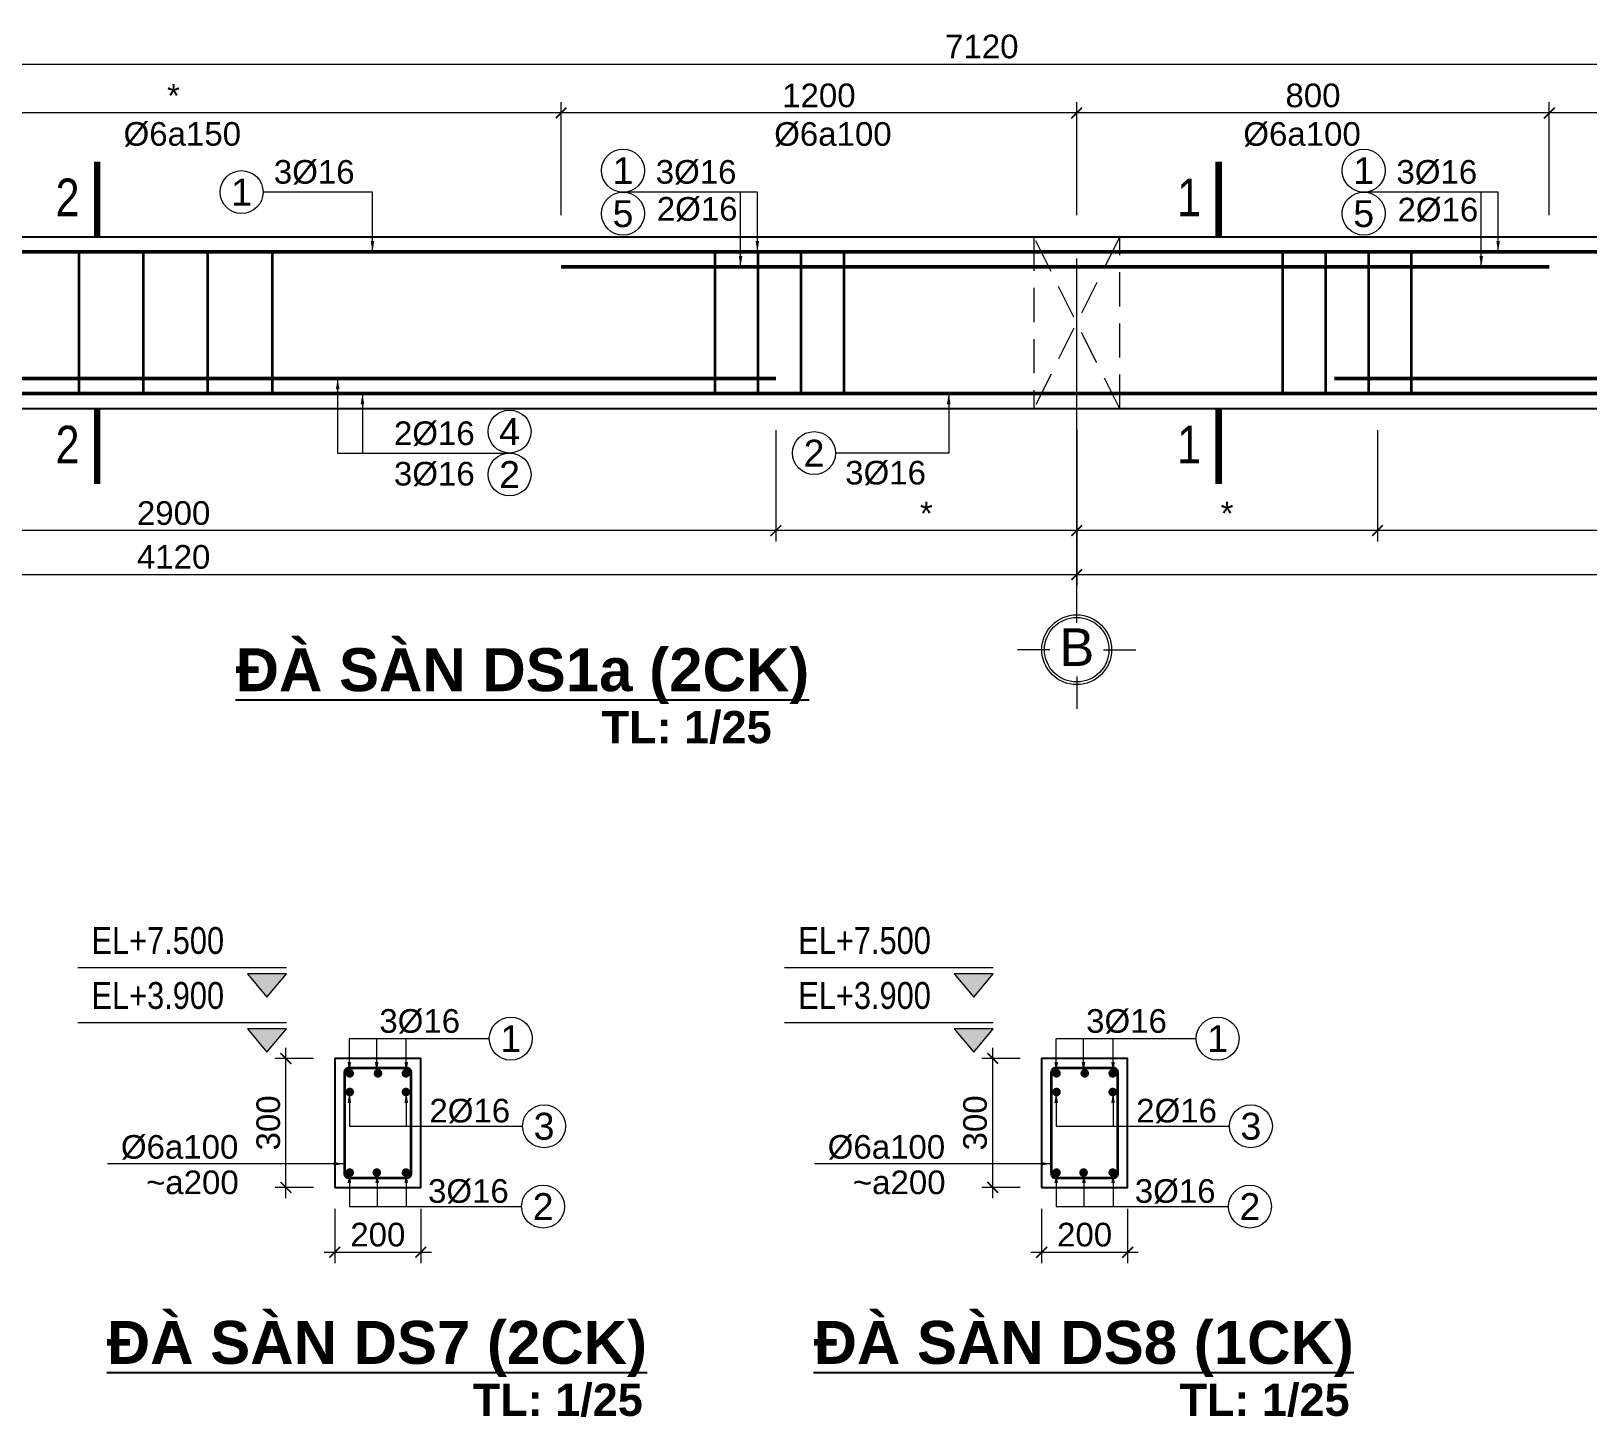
# Model space of a CAD drawing. Header units: millimetres. Extents: x 0 to 84000, y -29700 to 363007.
# Drawn here: x 10265 to 24757, y 97585 to 110483 of the extents above; entities that cross this region are included whole.
import ezdxf
from ezdxf.enums import TextEntityAlignment as Align

# ---------------------------------------------------------------- set-up
doc = ezdxf.new("R2010")
doc.units = ezdxf.units.MM
doc.linetypes.add('CENTER', pattern=[50.8, 31.75, -6.35, 6.35, -6.35])
doc.linetypes.add('DASHED', pattern=[19.05, 12.7, -6.35])
for name, color, linetype, lineweight in [('- Dims', 8, 'Continuous', 13), ('- Grid line', 8, 'CENTER', 13), ('- Note', 9, 'Continuous', 13), ('- Text thin', 3, 'Continuous', 25), ('S-Border', 7, 'Continuous', 25), ('S-Dashed', 2, 'DASHED', 9), ('S-Grid line', 8, 'CENTER', 9), ('S-Note', 9, 'Continuous', 13), ('S-Rebar', 1, 'Continuous', 35), ('S-Steel', 6, 'Continuous', 50), ('S-Text', 3, 'Continuous', 25)]:
    doc.layers.add(name, color=color, linetype=linetype, lineweight=lineweight)
doc.styles.add('B-Arial', font='arialbd.ttf')
doc.styles.add('R-Arial', font='arial.ttf')
doc.styles.add('R-Helve Condense', font='VHELVCN.TTF')
doc.dimstyles.new('SC-25-100', dxfattribs={"dimtxt": 220, "dimasz": 100, "dimexe": 100, "dimexo": 200, "dimgap": 50, "dimtad": 1, "dimdec": 0, "dimlfac": 0.25, "dimzin": 0, "dimdsep": 46, "dimtxsty": 'R-Arial', "dimblk": 'ARCHTICK', "dimcen": 0.5, "dimdle": 100, "dimclrd": 256, "dimclre": 256, "dimclrt": 4, "dimadec": 0, "dimazin": 0, "dimtfac": 1, "dimtdec": 0, "dimtix": 1, "dimtmove": 0, "dimatfit": 3, "dimfxl": 1, "dimtolj": 1, "dimtzin": 0, "dimlwd": -1, "dimlwe": -1, "dimarcsym": 0})

# ---------------------------------------------------------------- blocks, each defined once
blk = doc.blocks.new('_ArchTick')
at = {"color": 0, "linetype": 'ByBlock', "const_width": 0.15}
blk.add_lwpolyline([(-0.5, -0.5), (0.5, 0.5)], dxfattribs=at)
blk = doc.blocks.new('*D162')
at = {"layer": '- Dims', "ltscale": 100, "transparency": 16777216}
for p, q in [((20098, 109721), (15098, 109721)), ((15198, 108769), (15198, 109821)), ((19998, 108769), (19998, 109821))]:
    blk.add_line(p, q, dxfattribs=at)
at = {"layer": 'Defpoints', "color": 0, "ltscale": 100, "transparency": 16777216}
for p in [(15198, 109721), (15198, 108569), (19998, 108569)]:
    blk.add_point(p, dxfattribs=at)
at = {"layer": '- Dims', "ltscale": 100, "transparency": 16777216, "xscale": 100, "yscale": 100, "zscale": 100, "rotation": 180}
blk.add_blockref('_ArchTick', (15198, 109721), dxfattribs=at)
at = {"layer": '- Dims', "ltscale": 100, "transparency": 16777216, "xscale": 100, "yscale": 100, "zscale": 100}
blk.add_blockref('_ArchTick', (19998, 109721), dxfattribs=at)
at = {"layer": '- Dims', "color": 4, "ltscale": 100, "transparency": 16777216, "insert": (17598, 109883), "char_height": 220, "attachment_point": 5, "style": 'R-Arial'}
blk.add_mtext('\\A1;1200', dxfattribs=at)
blk = doc.blocks.new('*D163')
at = {"layer": '- Dims', "ltscale": 100, "transparency": 16777216}
for p, q in [((19998, 106769), (19998, 105734)), ((17198, 106495), (17198, 105734)), ((20098, 105834), (17098, 105834))]:
    blk.add_line(p, q, dxfattribs=at)
at = {"layer": 'Defpoints', "color": 0, "ltscale": 100, "transparency": 16777216}
for p in [(19998, 106969), (17198, 106695), (17198, 105834)]:
    blk.add_point(p, dxfattribs=at)
at = {"layer": '- Dims', "ltscale": 100, "transparency": 16777216, "xscale": 100, "yscale": 100, "zscale": 100, "rotation": 180}
blk.add_blockref('_ArchTick', (17198, 105834), dxfattribs=at)
at = {"layer": '- Dims', "ltscale": 100, "transparency": 16777216, "xscale": 100, "yscale": 100, "zscale": 100}
blk.add_blockref('_ArchTick', (19998, 105834), dxfattribs=at)
at = {"layer": '- Dims', "color": 4, "ltscale": 100, "transparency": 16777216, "insert": (18598, 105994), "char_height": 220, "attachment_point": 5, "style": 'R-Arial'}
blk.add_mtext('\\A1;*', dxfattribs=at)
blk = doc.blocks.new('*D164')
at = {"layer": '- Dims', "ltscale": 100, "transparency": 16777216}
for p, q in [((5983, 106769), (5983, 105734)), ((17198, 106769), (17198, 105734)), ((17298, 105834), (5883, 105834))]:
    blk.add_line(p, q, dxfattribs=at)
at = {"layer": 'Defpoints', "color": 0, "ltscale": 100, "transparency": 16777216}
for p in [(5983, 106969), (17198, 106969), (5983, 105834)]:
    blk.add_point(p, dxfattribs=at)
at = {"layer": '- Dims', "ltscale": 100, "transparency": 16777216, "xscale": 100, "yscale": 100, "zscale": 100, "rotation": 180}
blk.add_blockref('_ArchTick', (5983, 105834), dxfattribs=at)
at = {"layer": '- Dims', "ltscale": 100, "transparency": 16777216, "xscale": 100, "yscale": 100, "zscale": 100}
blk.add_blockref('_ArchTick', (17198, 105834), dxfattribs=at)
at = {"layer": '- Dims', "color": 4, "ltscale": 100, "transparency": 16777216, "insert": (11591, 105996), "char_height": 220, "attachment_point": 5, "style": 'R-Arial'}
blk.add_mtext('\\A1;2900', dxfattribs=at)
blk = doc.blocks.new('*D165')
at = {"layer": '- Dims', "ltscale": 100, "transparency": 16777216}
for p, q in [((3183, 106167), (3183, 105325)), ((19998, 106167), (19998, 105325)), ((3083, 105425), (20098, 105425))]:
    blk.add_line(p, q, dxfattribs=at)
at = {"layer": 'Defpoints', "color": 0, "ltscale": 100, "transparency": 16777216}
for p in [(3183, 106367), (19998, 106367), (19998, 105425)]:
    blk.add_point(p, dxfattribs=at)
at = {"layer": '- Dims', "ltscale": 100, "transparency": 16777216, "xscale": 100, "yscale": 100, "zscale": 100, "rotation": 180}
blk.add_blockref('_ArchTick', (3183, 105425), dxfattribs=at)
at = {"layer": '- Dims', "ltscale": 100, "transparency": 16777216, "xscale": 100, "yscale": 100, "zscale": 100}
blk.add_blockref('_ArchTick', (19998, 105425), dxfattribs=at)
at = {"layer": '- Dims', "color": 4, "ltscale": 100, "transparency": 16777216, "insert": (11591, 105588), "char_height": 220, "attachment_point": 5, "style": 'R-Arial'}
blk.add_mtext('\\A1;4120', dxfattribs=at)
blk = doc.blocks.new('Grid symbol')
at = {"layer": '- Grid line', "color": 7, "linetype": 'Continuous', "ltscale": 100}
for points in [[(0, 250), (0, 550)], [(-250, 0), (-550, 0)], [(250, 0), (550, 0)], [(0, -250), (0, -550)]]:
    blk.add_lwpolyline(points, dxfattribs=at)
blk.add_circle((0, 0), 325, dxfattribs=at)
at = {"layer": '- Grid line', "color": 32, "linetype": 'Continuous', "ltscale": 100}
blk.add_circle((0, 0), 300, dxfattribs=at)
at = {"layer": '- Grid line', "color": 3, "style": 'R-Helve Condense', "flags": 4}
blk.add_attdef('A', text='', height=350, dxfattribs=at).set_placement((1, 24), align=Align.MIDDLE_CENTER)
blk = doc.blocks.new('Steel symbol')
at = {"layer": '- Note', "color": 7}
blk.add_circle((0, 0), 200, dxfattribs=at)
at = {"layer": '- Note', "color": 3, "style": 'R-Helve Condense', "flags": 4}
blk.add_attdef('1', text='', height=250, dxfattribs=at).set_placement((0, 0), align=Align.MIDDLE_CENTER)
blk = doc.blocks.new('*D166')
at = {"layer": '- Dims', "ltscale": 100, "transparency": 16777216}
for p, q in [((15298, 109721), (7883, 109721)), ((7983, 108769), (7983, 109821)), ((15198, 108769), (15198, 109821))]:
    blk.add_line(p, q, dxfattribs=at)
at = {"layer": 'Defpoints', "color": 0, "ltscale": 100, "transparency": 16777216}
for p in [(7983, 109721), (7983, 108569), (15198, 108569)]:
    blk.add_point(p, dxfattribs=at)
at = {"layer": '- Dims', "ltscale": 100, "transparency": 16777216, "xscale": 100, "yscale": 100, "zscale": 100, "rotation": 180}
blk.add_blockref('_ArchTick', (7983, 109721), dxfattribs=at)
at = {"layer": '- Dims', "ltscale": 100, "transparency": 16777216, "xscale": 100, "yscale": 100, "zscale": 100}
blk.add_blockref('_ArchTick', (15198, 109721), dxfattribs=at)
at = {"layer": '- Dims', "color": 4, "ltscale": 100, "transparency": 16777216, "insert": (11590, 109881), "char_height": 220, "attachment_point": 5, "style": 'R-Arial'}
blk.add_mtext('\\A1;*', dxfattribs=at)
blk = doc.blocks.new('*U9')
at = {"layer": '- Note', "color": 7, "ltscale": 100, "const_width": 60}
blk.add_lwpolyline([(279, 373), (279, -327)], dxfattribs=at)
at = {"layer": '- Text thin', "style": 'R-Helve Condense', "flags": 4}
blk.add_attdef('A', text='', height=350, dxfattribs=at).set_placement((3, 39), align=Align.MIDDLE_CENTER)
blk = doc.blocks.new('*D171')
at = {"layer": '- Dims', "ltscale": 100, "transparency": 16777216}
for p, q in [((30346, 109721), (24298, 109721)), ((24398, 108769), (24398, 109821)), ((30246, 108769), (30246, 109821))]:
    blk.add_line(p, q, dxfattribs=at)
at = {"layer": 'Defpoints', "color": 0, "ltscale": 100, "transparency": 16777216}
for p in [(24398, 109721), (24398, 108569), (30246, 108569)]:
    blk.add_point(p, dxfattribs=at)
at = {"layer": '- Dims', "ltscale": 100, "transparency": 16777216, "xscale": 100, "yscale": 100, "zscale": 100, "rotation": 180}
blk.add_blockref('_ArchTick', (24398, 109721), dxfattribs=at)
at = {"layer": '- Dims', "ltscale": 100, "transparency": 16777216, "xscale": 100, "yscale": 100, "zscale": 100}
blk.add_blockref('_ArchTick', (30246, 109721), dxfattribs=at)
at = {"layer": '- Dims', "color": 4, "ltscale": 100, "transparency": 16777216, "insert": (27322, 109881), "char_height": 220, "attachment_point": 5, "style": 'R-Arial'}
blk.add_mtext('\\A1;*', dxfattribs=at)
blk = doc.blocks.new('*D172')
at = {"layer": '- Dims', "ltscale": 100, "transparency": 16777216}
for p, q in [((24498, 109721), (19898, 109721)), ((19998, 108769), (19998, 109821)), ((24398, 108769), (24398, 109821))]:
    blk.add_line(p, q, dxfattribs=at)
at = {"layer": 'Defpoints', "color": 0, "ltscale": 100, "transparency": 16777216}
for p in [(19998, 109721), (19998, 108569), (24398, 108569)]:
    blk.add_point(p, dxfattribs=at)
at = {"layer": '- Dims', "ltscale": 100, "transparency": 16777216, "xscale": 100, "yscale": 100, "zscale": 100, "rotation": 180}
blk.add_blockref('_ArchTick', (19998, 109721), dxfattribs=at)
at = {"layer": '- Dims', "ltscale": 100, "transparency": 16777216, "xscale": 100, "yscale": 100, "zscale": 100}
blk.add_blockref('_ArchTick', (24398, 109721), dxfattribs=at)
at = {"layer": '- Dims', "color": 4, "ltscale": 100, "transparency": 16777216, "insert": (22198, 109883), "char_height": 220, "attachment_point": 5, "style": 'R-Arial'}
blk.add_mtext('\\A1;800', dxfattribs=at)
blk = doc.blocks.new('*D174')
at = {"layer": '- Dims', "ltscale": 100, "transparency": 16777216}
for p, q in [((22798, 106769), (22798, 105734)), ((32247, 106769), (32247, 105734)), ((32347, 105834), (22698, 105834))]:
    blk.add_line(p, q, dxfattribs=at)
at = {"layer": 'Defpoints', "color": 0, "ltscale": 100, "transparency": 16777216}
for p in [(22798, 106969), (32247, 106969), (22798, 105834)]:
    blk.add_point(p, dxfattribs=at)
at = {"layer": '- Dims', "ltscale": 100, "transparency": 16777216, "xscale": 100, "yscale": 100, "zscale": 100, "rotation": 180}
blk.add_blockref('_ArchTick', (22798, 105834), dxfattribs=at)
at = {"layer": '- Dims', "ltscale": 100, "transparency": 16777216, "xscale": 100, "yscale": 100, "zscale": 100}
blk.add_blockref('_ArchTick', (32247, 105834), dxfattribs=at)
at = {"layer": '- Dims', "color": 4, "ltscale": 100, "transparency": 16777216, "insert": (27523, 105996), "char_height": 220, "attachment_point": 5, "style": 'R-Arial'}
blk.add_mtext('\\A1;1900', dxfattribs=at)
blk = doc.blocks.new('*D175')
at = {"layer": '- Dims', "ltscale": 100, "transparency": 16777216}
for p, q in [((19998, 106167), (19998, 105325)), ((35047, 106167), (35047, 105325)), ((19898, 105425), (35147, 105425))]:
    blk.add_line(p, q, dxfattribs=at)
at = {"layer": 'Defpoints', "color": 0, "ltscale": 100, "transparency": 16777216}
for p in [(19998, 106367), (35047, 106367), (35047, 105425)]:
    blk.add_point(p, dxfattribs=at)
at = {"layer": '- Dims', "ltscale": 100, "transparency": 16777216, "xscale": 100, "yscale": 100, "zscale": 100, "rotation": 180}
blk.add_blockref('_ArchTick', (19998, 105425), dxfattribs=at)
at = {"layer": '- Dims', "ltscale": 100, "transparency": 16777216, "xscale": 100, "yscale": 100, "zscale": 100}
blk.add_blockref('_ArchTick', (35047, 105425), dxfattribs=at)
at = {"layer": '- Dims', "color": 4, "ltscale": 100, "transparency": 16777216, "insert": (27523, 105588), "char_height": 220, "attachment_point": 5, "style": 'R-Arial'}
blk.add_mtext('\\A1;3000', dxfattribs=at)
blk = doc.blocks.new('*D176')
at = {"layer": '- Dims', "ltscale": 100, "transparency": 16777216}
for p, q in [((19998, 106769), (19998, 105734)), ((22798, 106769), (22798, 105734)), ((22898, 105834), (19898, 105834))]:
    blk.add_line(p, q, dxfattribs=at)
at = {"layer": 'Defpoints', "color": 0, "ltscale": 100, "transparency": 16777216}
for p in [(19998, 106969), (22798, 106969), (19998, 105834)]:
    blk.add_point(p, dxfattribs=at)
at = {"layer": '- Dims', "ltscale": 100, "transparency": 16777216, "xscale": 100, "yscale": 100, "zscale": 100, "rotation": 180}
blk.add_blockref('_ArchTick', (19998, 105834), dxfattribs=at)
at = {"layer": '- Dims', "ltscale": 100, "transparency": 16777216, "xscale": 100, "yscale": 100, "zscale": 100}
blk.add_blockref('_ArchTick', (22798, 105834), dxfattribs=at)
at = {"layer": '- Dims', "color": 4, "ltscale": 100, "transparency": 16777216, "insert": (21398, 105994), "char_height": 220, "attachment_point": 5, "style": 'R-Arial'}
blk.add_mtext('\\A1;*', dxfattribs=at)
blk = doc.blocks.new('*D200')
at = {"layer": '- Dims', "transparency": 16777216}
for p, q in [((3083, 110176), (35147, 110176)), ((3183, 108661), (3183, 110276)), ((35047, 108661), (35047, 110276))]:
    blk.add_line(p, q, dxfattribs=at)
at = {"layer": 'Defpoints', "color": 0, "transparency": 16777216}
for p in [(35047, 110176), (3183, 108461), (35047, 108461)]:
    blk.add_point(p, dxfattribs=at)
at = {"layer": '- Dims', "transparency": 16777216, "xscale": 100, "yscale": 100, "zscale": 100, "rotation": 180}
blk.add_blockref('_ArchTick', (3183, 110176), dxfattribs=at)
at = {"layer": '- Dims', "transparency": 16777216, "xscale": 100, "yscale": 100, "zscale": 100}
blk.add_blockref('_ArchTick', (35047, 110176), dxfattribs=at)
at = {"layer": '- Dims', "color": 4, "transparency": 16777216, "insert": (19115, 110338), "char_height": 220, "attachment_point": 5, "style": 'R-Arial'}
blk.add_mtext('\\A1;7120', dxfattribs=at)
blk = doc.blocks.new('*D244')
at = {"layer": '- Dims', "transparency": 16777216}
for p, q in [((13092, 99521), (13092, 99017)), ((13892, 99521), (13892, 99017)), ((12992, 99117), (13992, 99117))]:
    blk.add_line(p, q, dxfattribs=at)
at = {"layer": 'Defpoints', "color": 0, "transparency": 16777216}
for p in [(13092, 99721), (13892, 99721), (13892, 99117)]:
    blk.add_point(p, dxfattribs=at)
at = {"layer": '- Dims', "transparency": 16777216, "xscale": 100, "yscale": 100, "zscale": 100, "rotation": 180}
blk.add_blockref('_ArchTick', (13092, 99117), dxfattribs=at)
at = {"layer": '- Dims', "transparency": 16777216, "xscale": 100, "yscale": 100, "zscale": 100}
blk.add_blockref('_ArchTick', (13892, 99117), dxfattribs=at)
at = {"layer": '- Dims', "color": 4, "transparency": 16777216, "insert": (13492, 99280), "char_height": 220, "attachment_point": 5, "style": 'R-Arial'}
blk.add_mtext('\\A1;200', dxfattribs=at)
blk = doc.blocks.new('*D245')
at = {"layer": '- Dims', "transparency": 16777216}
for p, q in [((12636, 99621), (12636, 101021)), ((12892, 100921), (12536, 100921)), ((12892, 99721), (12536, 99721))]:
    blk.add_line(p, q, dxfattribs=at)
at = {"layer": 'Defpoints', "color": 0, "transparency": 16777216}
for p in [(12636, 100921), (13092, 100921), (13092, 99721)]:
    blk.add_point(p, dxfattribs=at)
at = {"layer": '- Dims', "transparency": 16777216, "xscale": 100, "yscale": 100, "zscale": 100}
for p, rotation in [((12636, 100921), 90), ((12636, 99721), 270)]:
    blk.add_blockref('_ArchTick', p, dxfattribs=dict(at, rotation=rotation))
at = {"layer": '- Dims', "color": 4, "transparency": 16777216, "insert": (12473, 100321), "char_height": 220, "attachment_point": 5, "rotation": 90, "style": 'R-Arial'}
blk.add_mtext('\\A1;300', dxfattribs=at)
blk = doc.blocks.new('*U8')
blk.add_line((182, 273), (-1761, 273))
blk.add_lwpolyline([(182, 219), (-182, 219), (0, 0), (182, 219)])
blk.add_solid([(182, 219), (0, 0), (-182, 219)])
at = {"layer": '- Text thin', "style": 'R-Helve Condense', "flags": 8}
blk.add_attdef('STOREY', text='', height=250, dxfattribs=at).set_placement((-2243, 547), align=Align.MIDDLE_RIGHT)
for tag, p in [('FL%%P0.000', (-1590, 529)), ('EL%%P0.000', (-1633, 68))]:
    blk.add_attdef(tag, text='', height=250, dxfattribs=at).set_placement(p, align=Align.MIDDLE_LEFT)
blk = doc.blocks.new('*D248')
at = {"layer": '- Dims', "transparency": 16777216}
for p, q in [((19672, 99521), (19672, 99017)), ((20472, 99521), (20472, 99017)), ((19572, 99117), (20572, 99117))]:
    blk.add_line(p, q, dxfattribs=at)
at = {"layer": 'Defpoints', "color": 0, "transparency": 16777216}
for p in [(19672, 99721), (20472, 99721), (20472, 99117)]:
    blk.add_point(p, dxfattribs=at)
at = {"layer": '- Dims', "transparency": 16777216, "xscale": 100, "yscale": 100, "zscale": 100, "rotation": 180}
blk.add_blockref('_ArchTick', (19672, 99117), dxfattribs=at)
at = {"layer": '- Dims', "transparency": 16777216, "xscale": 100, "yscale": 100, "zscale": 100}
blk.add_blockref('_ArchTick', (20472, 99117), dxfattribs=at)
at = {"layer": '- Dims', "color": 4, "transparency": 16777216, "insert": (20072, 99280), "char_height": 220, "attachment_point": 5, "style": 'R-Arial'}
blk.add_mtext('\\A1;200', dxfattribs=at)
blk = doc.blocks.new('*D249')
at = {"layer": '- Dims', "transparency": 16777216}
for p, q in [((19216, 99621), (19216, 101021)), ((19472, 100921), (19116, 100921)), ((19472, 99721), (19116, 99721))]:
    blk.add_line(p, q, dxfattribs=at)
at = {"layer": 'Defpoints', "color": 0, "transparency": 16777216}
for p in [(19216, 100921), (19672, 100921), (19672, 99721)]:
    blk.add_point(p, dxfattribs=at)
at = {"layer": '- Dims', "transparency": 16777216, "xscale": 100, "yscale": 100, "zscale": 100}
for p, rotation in [((19216, 100921), 90), ((19216, 99721), 270)]:
    blk.add_blockref('_ArchTick', p, dxfattribs=dict(at, rotation=rotation))
at = {"layer": '- Dims', "color": 4, "transparency": 16777216, "insert": (19053, 100321), "char_height": 220, "attachment_point": 5, "rotation": 90, "style": 'R-Arial'}
blk.add_mtext('\\A1;300', dxfattribs=at)

msp = doc.modelspace()

# ---------------------------------------------------------------- linework, layer by layer
at = {"layer": 'S-Border', "ltscale": 100}
for points in [[(3183.1, 108568.7), (20398.3, 108568.7)], [(19598.3, 108568.7), (35046.8, 108568.7)], [(20398.3, 106968.7), (3183.1, 106968.7)], [(35046.8, 106968.7), (19598.3, 106968.7)]]:
    msp.add_lwpolyline(points, dxfattribs=at)
at = {"layer": 'S-Border'}
for points in [[(13092, 99720.8), (13892, 99720.8), (13892, 100920.8), (13092, 100920.8)], [(19671.9, 99720.8), (20471.9, 99720.8), (20471.9, 100920.8), (19671.9, 100920.8)]]:
    msp.add_lwpolyline(points, close=True, dxfattribs=at)
at = {"layer": 'S-Dashed', "ltscale": 25}
msp.add_lwpolyline([(20398.3, 108568.7), (19598.3, 108568.7), (19598.3, 106968.7), (20398.3, 106968.7)], close=True, dxfattribs=at)
msp.add_lwpolyline([(20398.3, 108568.7), (19598.3, 108568.7), (19598.3, 106968.7), (20398.3, 106968.7)], close=True, dxfattribs=at)
for points in [[(20398.3, 106968.7), (19598.3, 108568.7)], [(20398.3, 108568.7), (19598.3, 106968.7)], [(20398.3, 106968.7), (19598.3, 108568.7)], [(20398.3, 108568.7), (19598.3, 106968.7)]]:
    msp.add_lwpolyline(points, dxfattribs=at)
at = {"layer": 'S-Grid line', "ltscale": 100}
msp.add_line((19998.3, 105189.9), (19998.3, 109574.3), dxfattribs=at)
msp.add_line((19998.3, 105189.9), (19998.3, 109574.3), dxfattribs=at)
at = {"layer": 'S-Rebar', "ltscale": 100}
for points in [[(10707.6, 108428.7), (10707.6, 107108.7)], [(11307.6, 108428.7), (11307.6, 107108.7)], [(11907.6, 108428.7), (11907.6, 107108.7)], [(12507.6, 108428.7), (12507.6, 107108.7)], [(16630.8, 108428.7), (16630.8, 107108.7)], [(17030.8, 108428.7), (17030.8, 107108.7)], [(17430.8, 108428.7), (17430.8, 107108.7)], [(17830.8, 108428.7), (17830.8, 107108.7)], [(21913.5, 108428.7), (21913.5, 107108.7)], [(22313.5, 108428.7), (22313.5, 107108.7)], [(22713.5, 108428.7), (22713.5, 107108.7)], [(23113.5, 108428.7), (23113.5, 107108.7)]]:
    msp.add_lwpolyline(points, dxfattribs=at)
at = {"layer": 'S-Rebar'}
for points in [[(13222, 99810.8), (13762, 99810.8, 0.4142136), (13802, 99850.8), (13802, 100790.8, 0.4142136), (13762, 100830.8), (13222, 100830.8, 0.4142136), (13182, 100790.8), (13182, 99850.8, 0.4142136)], [(19801.9, 99810.8), (20341.9, 99810.8, 0.4142136), (20381.9, 99850.8), (20381.9, 100790.8, 0.4142136), (20341.9, 100830.8), (19801.9, 100830.8, 0.4142136), (19761.9, 100790.8), (19761.9, 99850.8, 0.4142136)]]:
    msp.add_lwpolyline(points, format="xyb", close=True, dxfattribs=at)
at = {"layer": 'S-Steel', "ltscale": 100}
for points in [[(20332.9, 108428.7), (3271.5, 108428.7), (3271.5, 107174.1)], [(34981.5, 107209.3), (34981.5, 108428.7), (19686.7, 108428.7)], [(15197.9, 108288.7), (20274.3, 108288.7)], [(24398.1, 108288.7), (19738.7, 108288.7)], [(17198.3, 107248.7), (5983.1, 107248.7)], [(32246.8, 107248.7), (22398.3, 107248.7)], [(3308.4, 107108.7), (3308.4, 107108.7), (20250.5, 107108.7)], [(19723.6, 107108.7), (19723.6, 107108.7), (34899.1, 107108.7)]]:
    msp.add_lwpolyline(points, dxfattribs=at)
at = {"layer": 'S-Steel', "ltscale": 100, "const_width": 40}
for points in [[(13210.4, 100782.6, 1), (13250.4, 100782.6, 1)], [(13473.4, 100782.6, 1), (13513.4, 100782.6, 1)], [(13773.6, 100782.6, -1), (13733.6, 100782.6, -1)], [(19790.2, 100782.6, 1), (19830.2, 100782.6, 1)], [(20053.3, 100782.6, 1), (20093.3, 100782.6, 1)], [(20353.5, 100782.6, -1), (20313.5, 100782.6, -1)], [(13210.4, 100608.6, 1), (13250.4, 100608.6, 1)], [(13773.6, 100608.6, -1), (13733.6, 100608.6, -1)], [(19790.2, 100608.6, 1), (19830.2, 100608.6, 1)], [(20353.5, 100608.6, -1), (20313.5, 100608.6, -1)], [(13210.4, 99858.8, 1), (13250.4, 99858.8, 1)], [(13502.3, 99858.8, -1), (13462.3, 99858.8, -1)], [(13773.6, 99858.8, -1), (13733.6, 99858.8, -1)], [(19790.2, 99858.8, 1), (19830.2, 99858.8, 1)], [(20082.2, 99858.8, -1), (20042.2, 99858.8, -1)], [(20353.5, 99858.8, -1), (20313.5, 99858.8, -1)]]:
    msp.add_lwpolyline(points, format="xyb", close=True, dxfattribs=at)

# ---------------------------------------------------------------- block references
at = {"layer": 'S-Border'}
ref = msp.add_blockref('*U9', (10600.7, 108895.6), dxfattribs=at)
ref.add_attrib('A', '2', dxfattribs={"layer": '- Text thin', "height": 350, "style": 'R-Helve Condense'}).set_placement((10603.5, 108935), align=Align.MIDDLE_CENTER)
ref = msp.add_blockref('Steel symbol', (15774.6, 109184.1), dxfattribs=at)
ref.add_attrib('1', '1', dxfattribs={"layer": 'S-Note', "color": 3, "height": 250, "style": 'R-Arial'}).set_placement((15774.6, 109184.1), align=Align.MIDDLE_CENTER)
ref = msp.add_blockref('*U9', (21040.9, 108895.6), dxfattribs=at)
ref.add_attrib('A', '1', dxfattribs={"layer": '- Text thin', "height": 350, "style": 'R-Helve Condense'}).set_placement((21043.7, 108935), align=Align.MIDDLE_CENTER)
ref = msp.add_blockref('Steel symbol', (22670.2, 109184.1), dxfattribs=at)
ref.add_attrib('1', '1', dxfattribs={"layer": 'S-Note', "color": 3, "height": 250, "style": 'R-Arial'}).set_placement((22670.2, 109184.1), align=Align.MIDDLE_CENTER)
ref = msp.add_blockref('Steel symbol', (12223.8, 108984.1), dxfattribs=at)
ref.add_attrib('1', '1', dxfattribs={"layer": 'S-Note', "color": 3, "height": 250, "style": 'R-Arial'}).set_placement((12223.8, 108984.1), align=Align.MIDDLE_CENTER)
ref = msp.add_blockref('Steel symbol', (15774.6, 108784.1), dxfattribs=at)
ref.add_attrib('1', '5', dxfattribs={"layer": 'S-Note', "color": 3, "height": 250, "style": 'R-Arial'}).set_placement((15774.6, 108784.1), align=Align.MIDDLE_CENTER)
ref = msp.add_blockref('Steel symbol', (22670.2, 108784.1), dxfattribs=at)
ref.add_attrib('1', '5', dxfattribs={"layer": 'S-Note', "color": 3, "height": 250, "style": 'R-Arial'}).set_placement((22670.2, 108784.1), align=Align.MIDDLE_CENTER)
ref = msp.add_blockref('*U9', (10600.7, 106595.6), dxfattribs=at)
ref.add_attrib('A', '2', dxfattribs={"layer": '- Text thin', "height": 350, "style": 'R-Helve Condense'}).set_placement((10603.5, 106635), align=Align.MIDDLE_CENTER)
ref = msp.add_blockref('Steel symbol', (14718.1, 106756), dxfattribs=at)
ref.add_attrib('1', '4', dxfattribs={"layer": 'S-Note', "color": 3, "height": 250, "style": 'R-Arial'}).set_placement((14718.1, 106756), align=Align.MIDDLE_CENTER)
ref = msp.add_blockref('*U9', (21040.9, 106595.6), dxfattribs=at)
ref.add_attrib('A', '1', dxfattribs={"layer": '- Text thin', "height": 350, "style": 'R-Helve Condense'}).set_placement((21043.7, 106635), align=Align.MIDDLE_CENTER)
ref = msp.add_blockref('Steel symbol', (17552.8, 106555.1), dxfattribs=at)
ref.add_attrib('1', '2', dxfattribs={"layer": 'S-Note', "color": 3, "height": 250, "style": 'R-Arial'}).set_placement((17552.8, 106555.1), align=Align.MIDDLE_CENTER)
ref = msp.add_blockref('Steel symbol', (14718.1, 106356), dxfattribs=at)
ref.add_attrib('1', '2', dxfattribs={"layer": 'S-Note', "color": 3, "height": 250, "style": 'R-Arial'}).set_placement((14718.1, 106356), align=Align.MIDDLE_CENTER)
ref = msp.add_blockref('Steel symbol', (14730.1, 101105.4), dxfattribs=at)
ref.add_attrib('1', '1', dxfattribs={"layer": 'S-Note', "color": 3, "height": 250, "style": 'R-Arial'}).set_placement((14730.1, 101105.4), align=Align.MIDDLE_CENTER)
ref = msp.add_blockref('Steel symbol', (21310, 101105.4), dxfattribs=at)
ref.add_attrib('1', '1', dxfattribs={"layer": 'S-Note', "color": 3, "height": 250, "style": 'R-Arial'}).set_placement((21310, 101105.4), align=Align.MIDDLE_CENTER)
ref = msp.add_blockref('Steel symbol', (15039.6, 100290.2), dxfattribs=at)
ref.add_attrib('1', '3', dxfattribs={"layer": 'S-Note', "color": 3, "height": 250, "style": 'R-Arial'}).set_placement((15039.6, 100290.2), align=Align.MIDDLE_CENTER)
ref = msp.add_blockref('Steel symbol', (21619.5, 100290.2), dxfattribs=at)
ref.add_attrib('1', '3', dxfattribs={"layer": 'S-Note', "color": 3, "height": 250, "style": 'R-Arial'}).set_placement((21619.5, 100290.2), align=Align.MIDDLE_CENTER)
ref = msp.add_blockref('Steel symbol', (15030.8, 99542.5), dxfattribs=at)
ref.add_attrib('1', '2', dxfattribs={"layer": 'S-Note', "color": 3, "height": 250, "style": 'R-Arial'}).set_placement((15030.8, 99542.5), align=Align.MIDDLE_CENTER)
ref = msp.add_blockref('Steel symbol', (21610.7, 99542.5), dxfattribs=at)
ref.add_attrib('1', '2', dxfattribs={"layer": 'S-Note', "color": 3, "height": 250, "style": 'R-Arial'}).set_placement((21610.7, 99542.5), align=Align.MIDDLE_CENTER)
at = {"layer": 'S-Grid line'}
ref = msp.add_blockref('Grid symbol', (19998.3, 104725.3), dxfattribs=at)
ref.add_attrib('A', 'B', dxfattribs={"color": 3, "height": 350, "style": 'R-Arial'}).set_placement((19999.3, 104749.1), align=Align.MIDDLE_CENTER)
at = {"layer": 'S-Note'}
ref = msp.add_blockref('*U8', (12459.3, 101490), dxfattribs=at)
ref.add_attrib('FL%%P0.000', 'EL+7.500', dxfattribs={"layer": '- Text thin', "height": 250, "style": 'R-Helve Condense'}).set_placement((10826.5, 102019), align=Align.MIDDLE_LEFT)
ref = msp.add_blockref('*U8', (19039.2, 101490), dxfattribs=at)
ref.add_attrib('FL%%P0.000', 'EL+7.500', dxfattribs={"layer": '- Text thin', "height": 250, "style": 'R-Helve Condense'}).set_placement((17406.4, 102019), align=Align.MIDDLE_LEFT)
ref = msp.add_blockref('*U8', (12459.3, 100978.5), dxfattribs=at)
ref.add_attrib('FL%%P0.000', 'EL+3.900', dxfattribs={"layer": '- Text thin', "height": 250, "style": 'R-Helve Condense'}).set_placement((10826.5, 101507.4), align=Align.MIDDLE_LEFT)
ref = msp.add_blockref('*U8', (19039.2, 100978.5), dxfattribs=at)
ref.add_attrib('FL%%P0.000', 'EL+3.900', dxfattribs={"layer": '- Text thin', "height": 250, "style": 'R-Helve Condense'}).set_placement((17406.4, 101507.4), align=Align.MIDDLE_LEFT)

# ---------------------------------------------------------------- texts
at = {"layer": 'S-Text'}
for s, height, style, p in [('%%C6a150', 220, 'R-Arial', (11125.2, 109416.2)), ('%%C6a100', 220, 'R-Arial', (17182, 109415.4)), ('%%C6a100', 220, 'R-Arial', (21549.6, 109415.4)), ('3%%C16', 220, 'R-Arial', (12524, 109062.7)), ('3%%C16', 220, 'R-Arial', (16079.2, 109062.7)), ('3%%C16', 220, 'R-Arial', (22974.8, 109062.7)), ('2%%C16', 220, 'R-Arial', (16089.2, 108718.4)), ('2%%C16', 220, 'R-Arial', (22984.8, 108711.8)), ('2%%C16', 220, 'R-Arial', (13642, 106630.3)), ('3%%C16', 220, 'R-Arial', (13642, 106253.5)), ('3%%C16', 220, 'R-Arial', (17843.2, 106263.2)), ('%%UĐÀ SÀN DS1a (2CK)', 400, 'B-Arial', (12168.4, 104339.3)), ('TL: 1/25', 300, 'B-Arial', (15574.7, 103855)), ('3%%C16', 220, 'R-Arial', (13506.2, 101160)), ('3%%C16', 220, 'R-Arial', (20086.1, 101160)), ('2%%C16', 220, 'R-Arial', (13972.2, 100325.2)), ('2%%C16', 220, 'R-Arial', (20552.1, 100325.2)), ('%%C6a100', 220, 'R-Arial', (11100.4, 99987.9)), ('%%C6a100', 220, 'R-Arial', (17680.3, 99987.9)), ('~a200', 220, 'R-Arial', (11334.4, 99658.1)), ('~a200', 220, 'R-Arial', (17914.3, 99658.1)), ('3%%C16', 220, 'R-Arial', (13959.2, 99577.5)), ('3%%C16', 220, 'R-Arial', (20539.1, 99577.5)), ('%%UĐÀ SÀN DS7 (2CK)', 400, 'B-Arial', (10969.1, 98078.2)), ('%%UĐÀ SÀN DS8 (1CK)', 400, 'B-Arial', (17549, 98078.2)), ('TL: 1/25', 300, 'B-Arial', (14375.4, 97594)), ('TL: 1/25', 300, 'B-Arial', (20955.2, 97594))]:
    msp.add_text(s, height=height, dxfattribs=dict(at, style=style)).set_placement(p)

# ---------------------------------------------------------------- dimensions: what is measured, and where the dimension line sits
at = {"layer": '- Dims'}
dim = msp.add_linear_dim(base=(35046.8, 110175.8), p1=(3183.1, 108461.3), p2=(35046.8, 108461.3), text='7120', dimstyle='SC-25-100', dxfattribs=at)
dim.commit()
dim.dimension.update_dxf_attribs({"geometry": '*D200', "text_midpoint": (19115, 110338.1)})
at = {"layer": '- Dims', "ltscale": 100}
for base, p1, p2, text, picture, middle in [((7982.9, 109721), (15197.9, 108568.7), (7982.9, 108568.7), '*', '*D166', (11590.4, 109881)), ((24398.1, 109721), (30246.5, 108568.7), (24398.1, 108568.7), '*', '*D171', (27322.3, 109881)), ((19998.3, 105425.3), (3183.1, 106366.6), (19998.3, 106366.6), '4120', '*D165', (11590.7, 105587.6)), ((35046.8, 105425.3), (19998.3, 106366.6), (35046.8, 106366.6), '3000', '*D175', (27522.5, 105587.7))]:
    dim = msp.add_linear_dim(base=base, p1=p1, p2=p2, text=text, dimstyle='SC-25-100', override={"dimtxsty": 'R-Arial'}, dxfattribs=at)
    dim.commit()
    dim.dimension.update_dxf_attribs({"geometry": picture, "text_midpoint": middle})
for base, p1, p2, text, picture, middle in [((15197.9, 109721), (19998.3, 108568.7), (15197.9, 108568.7), '1200', '*D162', (17598.1, 109883.4)), ((19998.3, 109721), (24398.1, 108568.7), (19998.3, 108568.7), '800', '*D172', (22198.2, 109883.4)), ((5983.1, 105833.7), (17198.3, 106968.7), (5983.1, 106968.7), '2900', '*D164', (11590.7, 105996)), ((17198.3, 105833.7), (19998.3, 106968.7), (17198.3, 106695.1), '*', '*D163', (18598.3, 105993.7)), ((19998.3, 105833.7), (22798.3, 106968.7), (19998.3, 106968.7), '*', '*D176', (21398.3, 105993.7)), ((22798.3, 105833.7), (32246.8, 106968.7), (22798.3, 106968.7), '1900', '*D174', (27522.5, 105996))]:
    dim = msp.add_linear_dim(base=base, p1=p1, p2=p2, angle=180, text=text, dimstyle='SC-25-100', override={"dimtxsty": 'R-Arial'}, dxfattribs=at)
    dim.commit()
    dim.dimension.update_dxf_attribs({"geometry": picture, "text_midpoint": middle})
at = {"layer": '- Dims'}
for base, p1, p2, picture, middle in [((12635.8, 100920.8), (13092, 99720.8), (13092, 100920.8), '*D245', (12473.4, 100320.8)), ((19215.7, 100920.8), (19671.9, 99720.8), (19671.9, 100920.8), '*D249', (19053.3, 100320.8))]:
    dim = msp.add_linear_dim(base=base, p1=p1, p2=p2, angle=90, dimstyle='SC-25-100', override={"dimtxsty": 'R-Arial'}, dxfattribs=at)
    dim.commit()
    dim.dimension.update_dxf_attribs({"geometry": picture, "text_midpoint": middle})
for base, p1, p2, picture, middle in [((13892, 99117.3), (13092, 99720.8), (13892, 99720.8), '*D244', (13492, 99279.6)), ((20471.9, 99117.3), (19671.9, 99720.8), (20471.9, 99720.8), '*D248', (20071.9, 99279.6))]:
    dim = msp.add_linear_dim(base=base, p1=p1, p2=p2, dimstyle='SC-25-100', override={"dimtxsty": 'R-Arial'}, dxfattribs=at)
    dim.commit()
    dim.dimension.update_dxf_attribs({"geometry": picture, "text_midpoint": middle})

# ---------------------------------------------------------------- leaders
at = {"layer": '- Note', "ltscale": 100}
for points in [[(13182, 99940.7), (10976.6, 99940.7)], [(19761.9, 99940.7), (17556.4, 99940.7)]]:
    msp.add_leader(points, dimstyle='SC-25-100', override={"dimgap": 50, "dimtad": 0}, dxfattribs=at)
at = {"layer": 'S-Note'}
for points in [[(13442.6, 108429.1), (13442.6, 108984.1), (12423.8, 108984.1)], [(17025.7, 108429.1), (17025.7, 108984.1), (15760.3, 108984.1)], [(23921.3, 108429.1), (23921.3, 108984.1), (22655.9, 108984.1)], [(13118.1, 107248.7), (13118.1, 106555.1), (13349, 106555.1)], [(13349, 107110.2), (13349, 106555.1), (14699.6, 106555.1)], [(18806.8, 107110.2), (18806.8, 106555.1), (17752.8, 106555.1)], [(13227.5, 100787.7), (13227.5, 101105.4), (14530.1, 101105.4)], [(13481.6, 100787.7), (13481.6, 101105.4), (13752.9, 101105.4)], [(13756.8, 100787.7), (13756.8, 101105.4), (14028.1, 101105.4)], [(19807.4, 100787.7), (19807.4, 101105.4), (21110, 101105.4)], [(20061.5, 100787.7), (20061.5, 101105.4), (20332.8, 101105.4)], [(20336.7, 100787.7), (20336.7, 101105.4), (20608, 101105.4)], [(13227.5, 100607.9), (13227.5, 100290.2), (14839.6, 100290.2)], [(13756.8, 100607.9), (13756.8, 100290.2), (14028.1, 100290.2)], [(19807.4, 100607.9), (19807.4, 100290.2), (21419.5, 100290.2)], [(20336.7, 100607.9), (20336.7, 100290.2), (20608, 100290.2)], [(13227.5, 99860.3), (13227.5, 99542.5), (14830.8, 99542.5)], [(13485.5, 99860.3), (13485.5, 99542.5), (13656.8, 99542.5)], [(13756.8, 99860.3), (13756.8, 99542.5), (14028.1, 99542.5)], [(19807.4, 99860.3), (19807.4, 99542.5), (21410.7, 99542.5)], [(20065.4, 99860.3), (20065.4, 99542.5), (20236.7, 99542.5)], [(20336.7, 99860.3), (20336.7, 99542.5), (20608, 99542.5)]]:
    msp.add_leader(points, dimstyle='SC-25-100', override={"dimtxsty": 'R-Arial'}, dxfattribs=at)
at = {"layer": 'S-Note', "ltscale": 100}
for points in [[(16868.8, 108288.7), (16868.8, 108984.1), (16558.8, 108984.1)], [(23764.4, 108288.7), (23764.4, 108984.1), (23454.4, 108984.1)]]:
    msp.add_leader(points, dimstyle='SC-25-100', override={"dimtxsty": 'R-Arial'}, dxfattribs=at)

doc.saveas('drawing.dxf')
